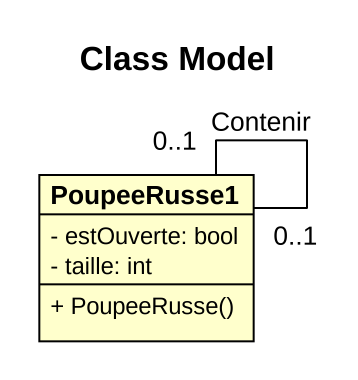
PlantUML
@startuml
title Class Model
hide circle
hide empty members
skinparam classAttributeIconSize 0
class PoupeeRusse1 {
  - estOuverte: bool
  - taille: int
  + PoupeeRusse()
}
PoupeeRusse1 "0..1" -- "0..1" PoupeeRusse1 : Contenir
@enduml
